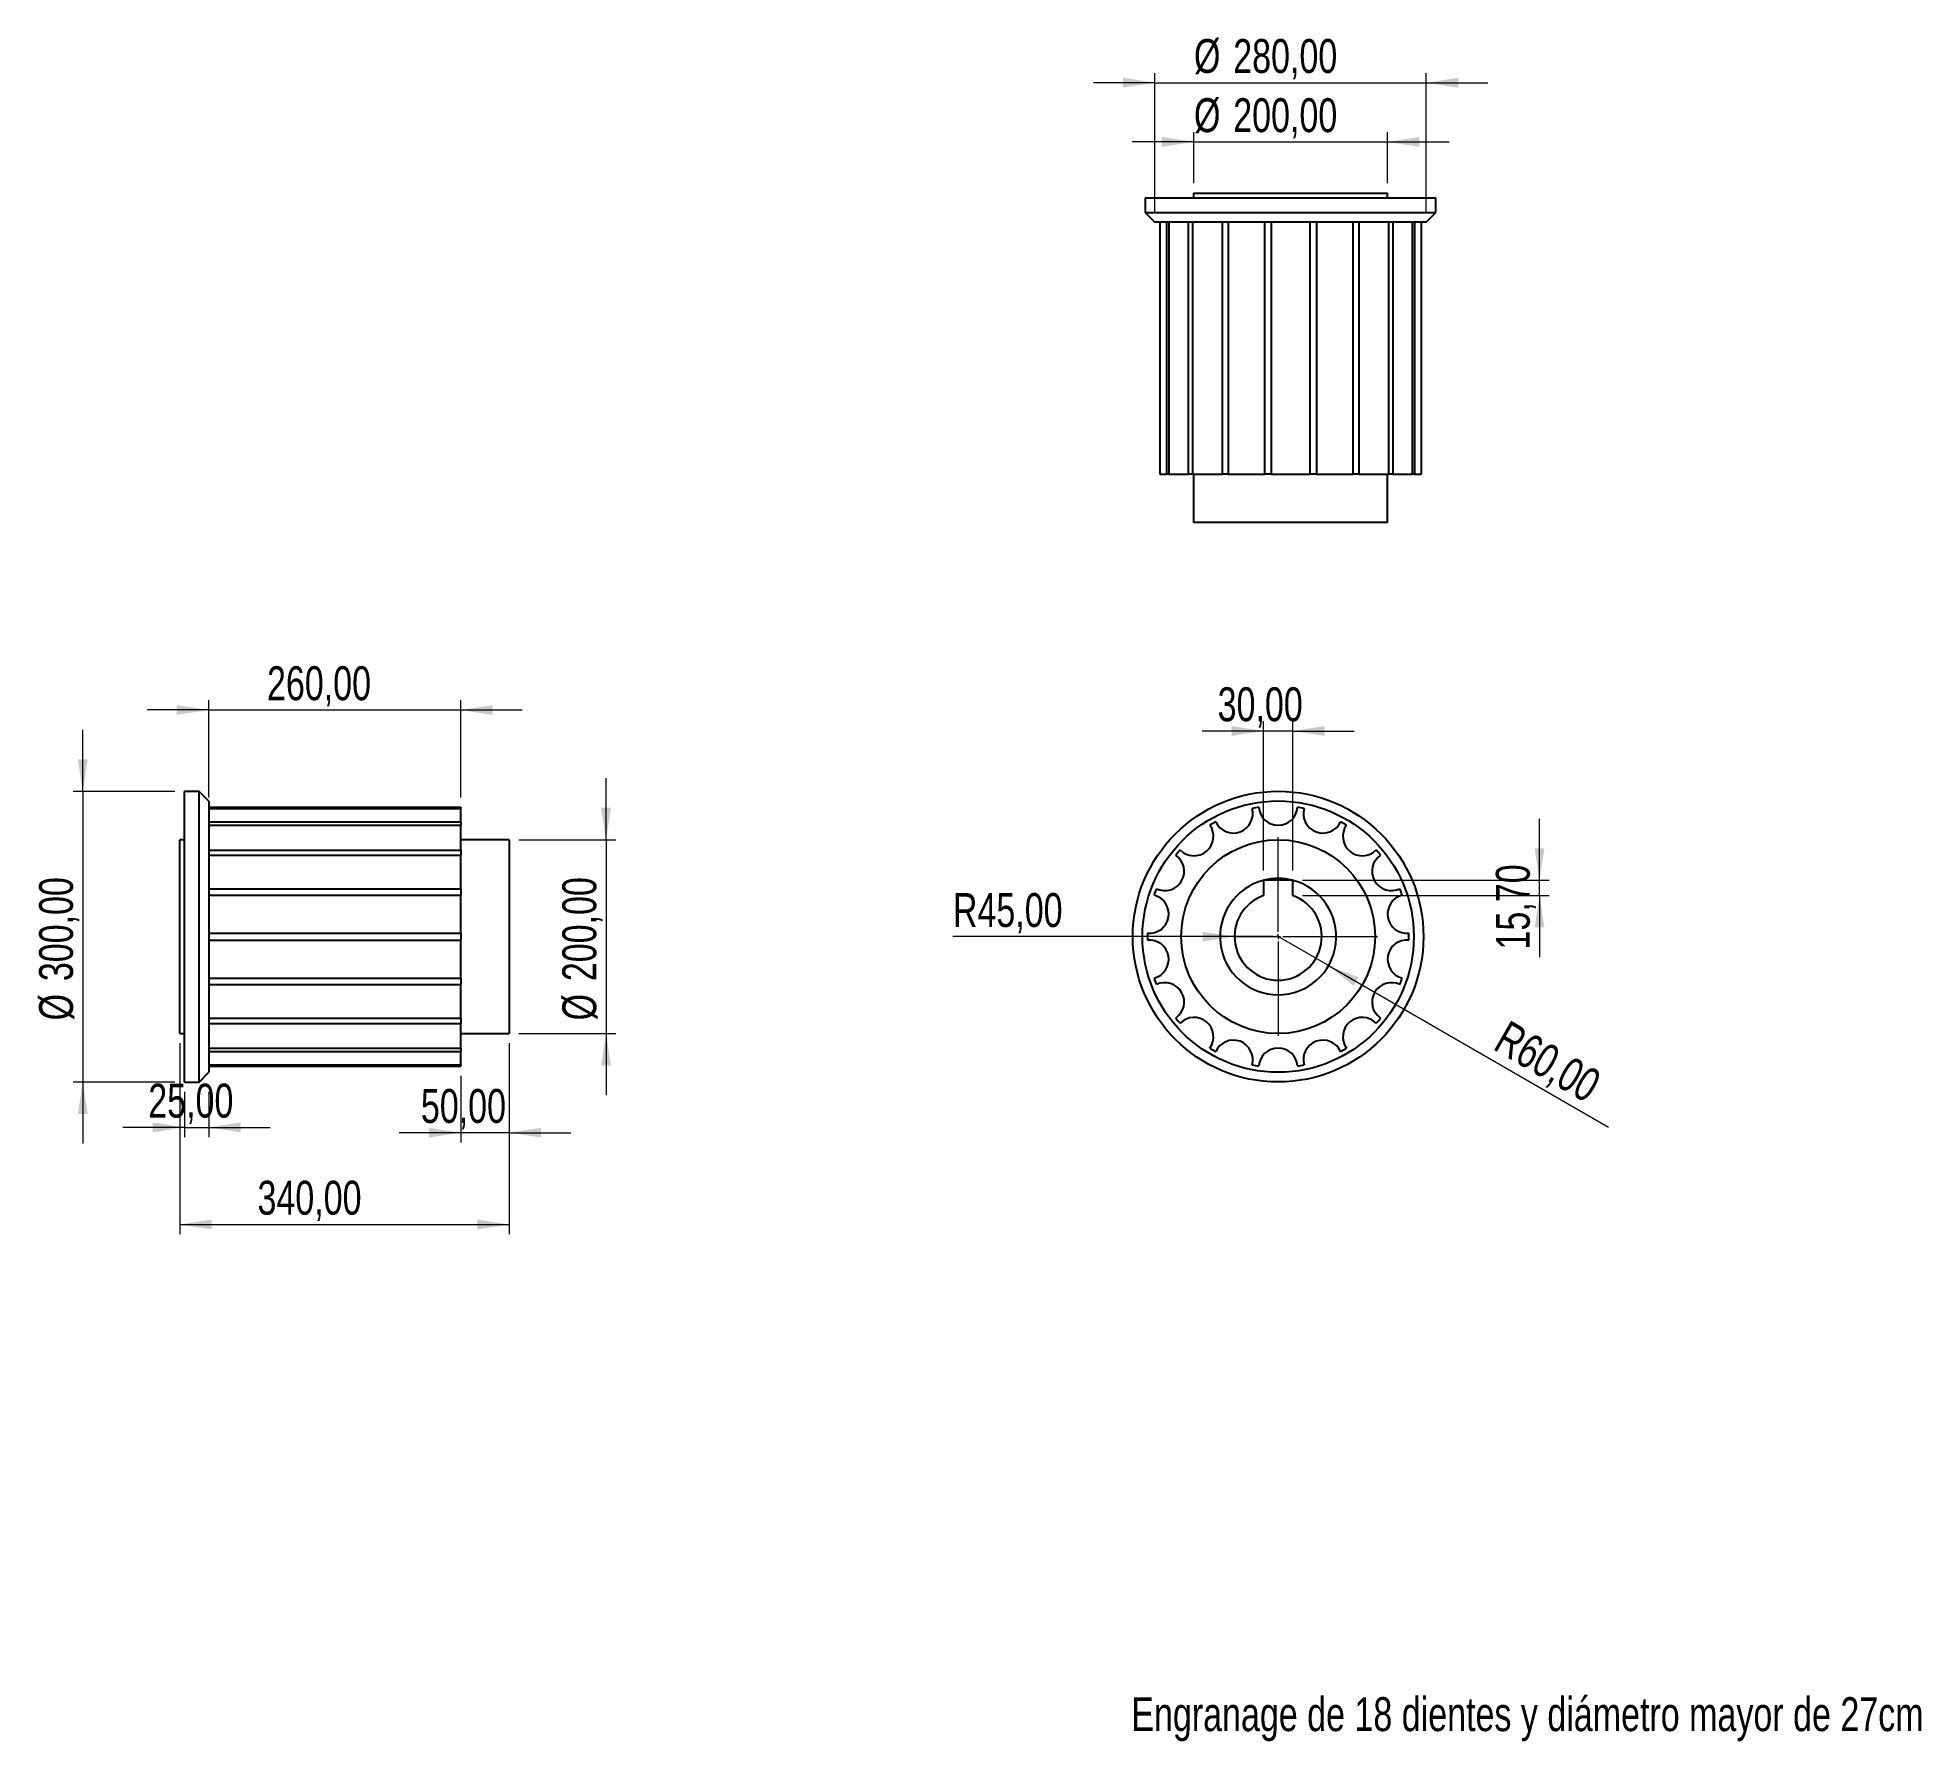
# Model space of a CAD drawing. Header units: millimetres. Extents: x 32 to 226, y 28 to 203.
import ezdxf

# ---------------------------------------------------------------- set-up
doc = ezdxf.new("R2010")
doc.units = ezdxf.units.MM
doc.styles.add('SLDTEXTSTYLE0', font='TXT', dxfattribs={"width": 0.75})
doc.dimstyles.new('SLDDIMSTYLE0', dxfattribs={"dimtxt": 3.5, "dimasz": 3.302, "dimexe": 0, "dimexo": 0.0625, "dimgap": 0.875, "dimtad": 1, "dimlfac": 10, "dimrnd": 1e-09, "dimzin": 12, "dimdsep": 46, "dimtxsty": 'SLDTEXTSTYLE0', "dimsah": 1, "dimcen": 0.09, "dimadec": 0, "dimazin": 3, "dimtfac": 1, "dimtofl": 0, "dimtmove": 0, "dimatfit": 3, "dimfxl": 0, "dimfrac": 2, "dimtolj": 1, "dimtzin": 12, "dimarcsym": 0})
doc.dimstyles.new('SLDDIMSTYLE1', dxfattribs={"dimtxt": 3.5, "dimasz": 3.302, "dimexe": 0, "dimexo": 0.0625, "dimgap": 0.875, "dimtad": 1, "dimlfac": 10, "dimrnd": 1e-09, "dimzin": 12, "dimdsep": 46, "dimtxsty": 'SLDTEXTSTYLE0', "dimsah": 1, "dimcen": 0.09, "dimadec": 0, "dimazin": 3, "dimtfac": 1, "dimtmove": 0, "dimatfit": 0, "dimfxl": 0, "dimfrac": 2, "dimtolj": 1, "dimtzin": 12, "dimarcsym": 0})
doc.dimstyles.new('SLDDIMSTYLE2', dxfattribs={"dimtxt": 3.5, "dimasz": 3.302, "dimexe": 0, "dimexo": 0.0625, "dimgap": 0.875, "dimtad": 1, "dimlfac": 10, "dimrnd": 1e-09, "dimzin": 12, "dimdsep": 46, "dimtxsty": 'SLDTEXTSTYLE0', "dimsah": 1, "dimcen": 0, "dimadec": 0, "dimazin": 3, "dimtfac": 1, "dimtofl": 0, "dimtmove": 0, "dimatfit": 3, "dimfxl": 0, "dimfrac": 2, "dimtolj": 1, "dimtzin": 12, "dimarcsym": 0})

# ---------------------------------------------------------------- blocks, each defined once
blk = doc.blocks.new('_D')
at = {"color": 7, "linetype": 'Continuous', "lineweight": 0}
for p, q in [((46.45, 99.68), (46.45, 79.98)), ((80.45, 99.68), (80.45, 79.98)), ((46.45, 80.98), (80.45, 80.98))]:
    blk.add_line(p, q, dxfattribs=at)
at = {"color": 7, "linetype": 'Continuous', "lineweight": 18}
for points in [[(46.45, 80.98), (49.75, 80.47), (49.75, 81.49)], [(80.45, 80.98), (77.15, 81.49), (77.15, 80.47)]]:
    blk.add_solid(points, dxfattribs=at)
at = {"color": 7, "linetype": 'Continuous', "lineweight": 18, "insert": (54.48, 85.49), "char_height": 3.5, "attachment_point": 1, "style": 'SLDTEXTSTYLE0'}
blk.add_mtext('340,00', dxfattribs=at)
blk = doc.blocks.new('_D_1')
at = {"color": 7, "linetype": 'Continuous', "lineweight": 0}
for p, q in [((46.95, 94.68), (46.95, 90)), ((49.45, 94.68), (49.45, 90)), ((46.95, 91), (40.6, 91)), ((46.95, 91), (49.45, 91)), ((49.45, 91), (55.8, 91))]:
    blk.add_line(p, q, dxfattribs=at)
at = {"color": 7, "linetype": 'Continuous', "lineweight": 18}
for points in [[(46.95, 91), (43.65, 91.51), (43.65, 90.49)], [(49.45, 91), (52.75, 90.49), (52.75, 91.51)]]:
    blk.add_solid(points, dxfattribs=at)
at = {"color": 7, "linetype": 'Continuous', "lineweight": 18, "insert": (43.21, 95.51), "char_height": 3.5, "attachment_point": 1, "style": 'SLDTEXTSTYLE0'}
blk.add_mtext('25,00', dxfattribs=at)
blk = doc.blocks.new('_D_2')
at = {"color": 7, "linetype": 'Continuous', "lineweight": 0}
for p, q in [((80.45, 99.68), (80.45, 89.45)), ((75.45, 96.33), (75.45, 89.45)), ((75.45, 90.45), (69.1, 90.45)), ((80.45, 90.45), (75.45, 90.45)), ((80.45, 90.45), (86.8, 90.45))]:
    blk.add_line(p, q, dxfattribs=at)
at = {"color": 7, "linetype": 'Continuous', "lineweight": 18}
for points in [[(75.45, 90.45), (72.15, 90.96), (72.15, 89.95)], [(80.45, 90.45), (83.75, 89.95), (83.75, 90.96)]]:
    blk.add_solid(points, dxfattribs=at)
at = {"color": 7, "linetype": 'Continuous', "lineweight": 18, "insert": (71.34, 94.96), "char_height": 3.5, "attachment_point": 1, "style": 'SLDTEXTSTYLE0'}
blk.add_mtext('50,00', dxfattribs=at)
blk = doc.blocks.new('_D_3')
at = {"color": 7, "linetype": 'Continuous', "lineweight": 0}
for p, q in [((90.45, 120.68), (90.45, 127.03)), ((81.45, 120.68), (91.45, 120.68)), ((90.45, 120.68), (90.45, 100.68)), ((81.45, 100.68), (91.45, 100.68)), ((90.45, 100.68), (90.45, 94.33))]:
    blk.add_line(p, q, dxfattribs=at)
at = {"color": 7, "linetype": 'Continuous', "lineweight": 18}
for points in [[(90.45, 120.68), (90.96, 123.98), (89.94, 123.98)], [(90.45, 100.68), (89.94, 97.38), (90.96, 97.38)]]:
    blk.add_solid(points, dxfattribs=at)
at = {"color": 7, "linetype": 'Continuous', "lineweight": 18, "char_height": 3.5, "attachment_point": 1, "rotation": 90, "style": 'SLDTEXTSTYLE0'}
for s, insert in [('200,00', (85.94, 106.09)), ('Ø', (85.94, 102.04))]:
    blk.add_mtext(s, dxfattribs=dict(at, insert=insert))
blk = doc.blocks.new('_D_4')
at = {"color": 7, "linetype": 'Continuous', "lineweight": 0}
for p, q in [((36.45, 125.68), (36.45, 132.03)), ((45.95, 125.68), (35.45, 125.68)), ((36.45, 125.68), (36.45, 95.68)), ((45.95, 95.68), (35.45, 95.68)), ((36.45, 95.68), (36.45, 89.33))]:
    blk.add_line(p, q, dxfattribs=at)
at = {"color": 7, "linetype": 'Continuous', "lineweight": 18}
for points in [[(36.45, 125.68), (36.96, 128.98), (35.94, 128.98)], [(36.45, 95.68), (35.94, 92.38), (36.96, 92.38)]]:
    blk.add_solid(points, dxfattribs=at)
at = {"color": 7, "linetype": 'Continuous', "lineweight": 18, "char_height": 3.5, "attachment_point": 1, "rotation": 90, "style": 'SLDTEXTSTYLE0'}
for s, insert in [('300,00', (31.94, 106.09)), ('Ø', (31.94, 102.04))]:
    blk.add_mtext(s, dxfattribs=dict(at, insert=insert))
blk = doc.blocks.new('_D_5')
at = {"color": 7, "linetype": 'Continuous', "lineweight": 0}
for p, q in [((49.45, 125.03), (49.45, 135.08)), ((75.45, 125.03), (75.45, 135.08)), ((49.45, 134.08), (43.1, 134.08)), ((49.45, 134.08), (75.45, 134.08)), ((75.45, 134.08), (81.8, 134.08))]:
    blk.add_line(p, q, dxfattribs=at)
at = {"color": 7, "linetype": 'Continuous', "lineweight": 18}
for points in [[(49.45, 134.08), (46.15, 134.58), (46.15, 133.57)], [(75.45, 134.08), (78.75, 133.57), (78.75, 134.58)]]:
    blk.add_solid(points, dxfattribs=at)
at = {"color": 7, "linetype": 'Continuous', "lineweight": 18, "insert": (55.46, 138.59), "char_height": 3.5, "attachment_point": 1, "style": 'SLDTEXTSTYLE0'}
blk.add_mtext('260,00', dxfattribs=at)
blk = doc.blocks.new('_D_6')
at = {"color": 7, "linetype": 'Continuous', "lineweight": 0}
for p, q in [((151.09, 192.71), (144.74, 192.71)), ((151.09, 188.44), (151.09, 193.71)), ((151.09, 192.71), (171.09, 192.71)), ((171.09, 188.44), (171.09, 193.71)), ((171.09, 192.71), (177.44, 192.71))]:
    blk.add_line(p, q, dxfattribs=at)
at = {"color": 7, "linetype": 'Continuous', "lineweight": 18}
for points in [[(151.09, 192.71), (147.78, 193.22), (147.78, 192.2)], [(171.09, 192.71), (174.39, 192.2), (174.39, 193.22)]]:
    blk.add_solid(points, dxfattribs=at)
at = {"color": 7, "linetype": 'Continuous', "lineweight": 18, "char_height": 3.5, "attachment_point": 1, "style": 'SLDTEXTSTYLE0'}
for s, insert in [('Ø', (151.12, 197.22)), ('200,00', (155.17, 197.22))]:
    blk.add_mtext(s, dxfattribs=dict(at, insert=insert))
blk = doc.blocks.new('_D_7')
at = {"color": 7, "linetype": 'Continuous', "lineweight": 0}
for p, q in [((147.09, 198.82), (140.74, 198.82)), ((147.09, 185.44), (147.09, 199.82)), ((147.09, 198.82), (175.09, 198.82)), ((175.09, 185.44), (175.09, 199.82)), ((175.09, 198.82), (181.44, 198.82))]:
    blk.add_line(p, q, dxfattribs=at)
at = {"color": 7, "linetype": 'Continuous', "lineweight": 18}
for points in [[(147.09, 198.82), (143.78, 199.33), (143.78, 198.31)], [(175.09, 198.82), (178.39, 198.31), (178.39, 199.33)]]:
    blk.add_solid(points, dxfattribs=at)
at = {"color": 7, "linetype": 'Continuous', "lineweight": 18, "char_height": 3.5, "attachment_point": 1, "style": 'SLDTEXTSTYLE0'}
for s, insert in [('Ø', (151.12, 203.33)), ('280,00', (155.17, 203.33))]:
    blk.add_mtext(s, dxfattribs=dict(at, insert=insert))
blk = doc.blocks.new('_D_8')
at = {"color": 7, "linetype": 'Continuous', "lineweight": 0}
for p, q in [((186.78, 116.5), (186.78, 122.85)), ((162.31, 116.5), (187.78, 116.5)), ((162.31, 114.93), (187.78, 114.93)), ((186.78, 114.93), (186.78, 116.5)), ((186.78, 114.93), (186.78, 108.58))]:
    blk.add_line(p, q, dxfattribs=at)
at = {"color": 7, "linetype": 'Continuous', "lineweight": 18}
for points in [[(186.78, 116.5), (187.28, 119.8), (186.27, 119.8)], [(186.78, 114.93), (186.27, 111.63), (187.28, 111.63)]]:
    blk.add_solid(points, dxfattribs=at)
at = {"color": 7, "linetype": 'Continuous', "lineweight": 18, "insert": (182.27, 109.36), "char_height": 3.5, "attachment_point": 1, "rotation": 90, "style": 'SLDTEXTSTYLE0'}
blk.add_mtext('15,70', dxfattribs=at)
blk = doc.blocks.new('_D_9')
at = {"color": 7, "linetype": 'Continuous', "lineweight": 0}
for p, q in [((158.31, 117.5), (158.31, 132.91)), ((161.31, 117.5), (161.31, 132.91)), ((158.31, 131.91), (151.96, 131.91)), ((161.31, 131.91), (158.31, 131.91)), ((161.31, 131.91), (167.66, 131.91))]:
    blk.add_line(p, q, dxfattribs=at)
at = {"color": 7, "linetype": 'Continuous', "lineweight": 18}
for points in [[(158.31, 131.91), (155, 132.42), (155, 131.4)], [(161.31, 131.91), (164.61, 131.4), (164.61, 132.42)]]:
    blk.add_solid(points, dxfattribs=at)
at = {"color": 7, "linetype": 'Continuous', "lineweight": 18, "insert": (153.56, 136.42), "char_height": 3.5, "attachment_point": 1, "style": 'SLDTEXTSTYLE0'}
blk.add_mtext('30,00', dxfattribs=at)
blk = doc.blocks.new('_D_10')
at = {"color": 7, "linetype": 'Continuous', "lineweight": 0}
for q in [(126.24, 110.69), (159.81, 110.69)]:
    blk.add_line((155.31, 110.69), q, dxfattribs=at)
at = {"color": 7, "linetype": 'Continuous', "lineweight": 18}
blk.add_solid([(155.31, 110.69), (152, 111.19), (152, 110.18)], dxfattribs=at)
at = {"color": 7, "linetype": 'Continuous', "lineweight": 18, "insert": (126.24, 115.18), "char_height": 3.5, "attachment_point": 1, "style": 'SLDTEXTSTYLE0'}
blk.add_mtext('R45,00', dxfattribs=at)
blk = doc.blocks.new('_D_11')
at = {"color": 7, "linetype": 'Continuous', "lineweight": 0}
for q in [(159.81, 110.69), (193.88, 91.01)]:
    blk.add_line((165, 107.69), q, dxfattribs=at)
at = {"color": 7, "linetype": 'Continuous', "lineweight": 18}
blk.add_solid([(165, 107.69), (167.61, 105.6), (168.12, 106.48)], dxfattribs=at)
at = {"color": 7, "linetype": 'Continuous', "lineweight": 18, "insert": (183.6, 102.15), "char_height": 3.5, "attachment_point": 1, "rotation": 330, "style": 'SLDTEXTSTYLE0'}
blk.add_mtext('R60,00', dxfattribs=at)
blk = doc.blocks.new('SW_CENTERMARKSYMBOL_0')
at = {"color": 0, "linetype": 'Continuous', "lineweight": 18}
for p, q in [((0, 0.5), (0, 10.25)), ((-0.5, 0), (-10.25, 0)), ((0, 0), (-0.25, 0)), ((0, 0), (0, 0.25)), ((0, 0), (0, -0.25)), ((0, 0), (0.25, 0)), ((0.5, 0), (10.25, 0)), ((0, -0.5), (0, -10.25))]:
    blk.add_line(p, q, dxfattribs=at)

msp = doc.modelspace()

# ---------------------------------------------------------------- linework, layer by layer
at = {"color": 7, "linetype": 'Continuous', "lineweight": 25}
for p, q in [((146.0857, 186.9357), (146.0857, 185.4357)), ((146.0857, 186.9357), (176.0857, 186.9357)), ((151.0857, 187.4357), (151.0857, 186.9357)), ((151.0857, 187.4357), (171.0857, 187.4357)), ((171.0857, 186.9357), (171.0857, 187.4357)), ((176.0857, 185.4357), (176.0857, 186.9357)), ((146.0857, 185.4357), (147.0857, 184.4357)), ((146.0857, 185.4357), (176.0857, 185.4357)), ((175.0857, 184.4357), (176.0857, 185.4357)), ((175.0857, 184.4357), (147.0857, 184.4357)), ((147.5857, 184.4357), (147.5857, 158.4357)), ((147.5903, 184.4357), (147.5903, 158.4357)), ((148.283, 184.4357), (148.283, 158.4357)), ((148.5254, 184.4357), (148.5254, 158.4357)), ((150.5199, 184.4357), (150.5199, 158.4357)), ((150.9754, 184.4357), (150.9754, 158.4357)), ((154.0311, 184.4357), (154.0311, 158.4357)), ((154.6448, 184.4357), (154.6448, 158.4357)), ((158.3933, 184.4357), (158.3933, 158.4357)), ((159.0911, 184.4357), (159.0911, 158.4357)), ((163.0802, 184.4357), (163.0802, 158.4357)), ((163.778, 184.4357), (163.778, 158.4357)), ((167.5265, 184.4357), (167.5265, 158.4357)), ((168.1402, 184.4357), (168.1402, 158.4357)), ((171.1959, 184.4357), (171.1959, 158.4357)), ((171.6514, 184.4357), (171.6514, 158.4357)), ((173.6459, 184.4357), (173.6459, 158.4357)), ((173.8883, 184.4357), (173.8883, 158.4357)), ((174.581, 184.4357), (174.581, 158.4357)), ((174.5857, 158.4357), (174.5857, 184.4357)), ((147.5903, 158.4357), (147.5857, 158.4357)), ((147.5903, 158.4357), (148.283, 158.4357)), ((148.5254, 158.4357), (148.283, 158.4357)), ((148.5254, 158.4357), (150.5199, 158.4357)), ((150.9754, 158.4357), (150.5199, 158.4357)), ((150.9754, 158.4357), (154.0311, 158.4357)), ((151.0857, 158.4357), (151.0857, 153.4357)), ((154.6448, 158.4357), (154.0311, 158.4357)), ((154.6448, 158.4357), (158.3933, 158.4357)), ((159.0911, 158.4357), (158.3933, 158.4357)), ((159.0911, 158.4357), (163.0802, 158.4357)), ((163.778, 158.4357), (163.0802, 158.4357)), ((163.778, 158.4357), (167.5265, 158.4357)), ((168.1402, 158.4357), (167.5265, 158.4357)), ((168.1402, 158.4357), (171.1959, 158.4357)), ((171.0857, 153.4357), (171.0857, 158.4357)), ((171.6514, 158.4357), (171.1959, 158.4357)), ((171.6514, 158.4357), (173.6459, 158.4357)), ((173.8883, 158.4357), (173.6459, 158.4357)), ((173.8883, 158.4357), (174.581, 158.4357)), ((174.5857, 158.4357), (174.581, 158.4357)), ((171.0857, 153.4357), (151.0857, 153.4357)), ((48.4495, 125.6809), (46.9495, 125.6809)), ((46.9495, 110.6809), (46.9495, 125.6809)), ((49.4495, 124.6809), (48.4495, 125.6809)), ((48.4495, 110.6809), (48.4495, 125.6809)), ((49.4495, 124.6809), (49.4495, 110.6809)), ((49.4495, 124.0328), (75.4495, 124.0328)), ((49.4495, 123.9097), (75.4495, 123.9097)), ((49.4495, 122.5454), (75.4495, 122.5454)), ((75.4495, 124.0328), (75.4495, 123.9097)), ((75.4495, 122.5454), (75.4495, 123.9097)), ((75.4495, 122.5454), (75.4495, 122.1911)), ((46.9495, 120.6809), (46.4495, 120.6809)), ((46.4495, 110.6809), (46.4495, 120.6809)), ((49.4495, 122.1911), (75.4495, 122.1911)), ((75.4495, 119.627), (75.4495, 122.1911)), ((80.4495, 120.6809), (75.4495, 120.6809)), ((80.4495, 120.6809), (80.4495, 100.6809)), ((49.4495, 119.627), (75.4495, 119.627)), ((49.4495, 119.0842), (75.4495, 119.0842)), ((75.4495, 119.627), (75.4495, 119.0842)), ((75.4495, 115.6296), (75.4495, 119.0842)), ((49.4495, 115.6296), (75.4495, 115.6296)), ((49.4495, 114.9637), (75.4495, 114.9637)), ((75.4495, 115.6296), (75.4495, 114.9637)), ((75.4495, 111.0353), (75.4495, 114.9637)), ((158.3176, 116.4993), (158.3053, 116.4993)), ((158.3053, 116.4993), (158.3053, 116.4961)), ((158.3053, 116.4961), (158.3053, 114.9293)), ((161.293, 116.4993), (158.3176, 116.4993)), ((161.3053, 116.4993), (161.293, 116.4993)), ((161.3053, 116.4961), (161.3053, 116.4993)), ((161.3053, 114.9293), (161.3053, 116.4961)), ((49.4495, 111.0353), (75.4495, 111.0353)), ((75.4495, 111.0353), (75.4495, 110.3266)), ((46.4495, 100.6809), (46.4495, 110.6809)), ((46.9495, 95.6809), (46.9495, 110.6809)), ((48.4495, 95.6809), (48.4495, 110.6809)), ((49.4495, 110.6809), (49.4495, 96.6809)), ((49.4495, 110.3266), (75.4495, 110.3266)), ((75.4495, 106.3982), (75.4495, 110.3266)), ((49.4495, 106.3982), (75.4495, 106.3982)), ((49.4495, 105.7323), (75.4495, 105.7323)), ((75.4495, 106.3982), (75.4495, 105.7323)), ((75.4495, 102.2777), (75.4495, 105.7323)), ((49.4495, 102.2777), (75.4495, 102.2777)), ((49.4495, 101.7349), (75.4495, 101.7349)), ((75.4495, 102.2777), (75.4495, 101.7349)), ((75.4495, 99.1708), (75.4495, 101.7349)), ((46.4495, 100.6809), (46.9495, 100.6809)), ((49.4495, 99.1708), (75.4495, 99.1708)), ((75.4495, 100.6809), (80.4495, 100.6809)), ((75.4495, 99.1708), (75.4495, 98.8165)), ((49.4495, 98.8165), (75.4495, 98.8165)), ((49.4495, 97.4521), (75.4495, 97.4521)), ((49.4495, 97.3291), (75.4495, 97.3291)), ((75.4495, 97.4521), (75.4495, 98.8165)), ((75.4495, 97.4521), (75.4495, 97.3291)), ((46.9495, 95.6809), (48.4495, 95.6809)), ((48.4495, 95.6809), (49.4495, 96.6809))]:
    msp.add_line(p, q, dxfattribs=at)
for radius in [15, 14, 10]:
    msp.add_circle((159.8053, 110.6866), radius, dxfattribs=at)
for centre, radius, start, end in [((159.8053, 110.6866), 13.5, 118.496045, 121.503955), ((155.188, 123.3725), 2, 204.248023, 15.751977), ((159.8053, 110.6866), 13.5, 98.496045, 101.503955), ((159.8053, 124.1866), 2, 184.248023, 355.751977), ((159.8053, 110.6866), 13.5, 78.496045, 81.503955), ((164.4226, 123.3725), 2, 164.248023, 335.751977), ((159.8053, 110.6866), 13.5, 58.496045, 61.503955), ((151.1277, 121.0282), 2, 224.248023, 35.751977), ((168.4829, 121.0282), 2, 144.248023, 315.751977), ((148.114, 117.4366), 2, 244.248023, 55.751977), ((159.8053, 110.6866), 13.5, 138.496045, 141.503955), ((171.4966, 117.4366), 2, 124.248023, 295.751977), ((159.8053, 110.6866), 13.5, 38.496045, 41.503955), ((159.8053, 110.6866), 6, 75.643906, 104.356094), ((146.5104, 113.0309), 2, 264.248023, 75.751977), ((159.8053, 110.6866), 13.5, 158.496045, 161.503955), ((159.8053, 110.6866), 6, 104.477512, 75.522488), ((159.8053, 110.6866), 4.5, 109.471221, 70.528779), ((173.1002, 113.0309), 2, 104.248023, 275.751977), ((159.8053, 110.6866), 13.5, 18.496045, 21.503955), ((159.8053, 110.6866), 13.5, 178.496045, 181.503955), ((159.8053, 110.6866), 13.5, 358.496045, 1.503955), ((146.5104, 108.3424), 2, 284.248023, 95.751977), ((173.1002, 108.3424), 2, 84.248023, 255.751977), ((159.8053, 110.6866), 13.5, 198.496045, 201.503955), ((148.114, 103.9366), 2, 304.248023, 115.751977), ((171.4966, 103.9366), 2, 64.248023, 235.751977), ((159.8053, 110.6866), 13.5, 338.496045, 341.503955), ((159.8053, 110.6866), 13.5, 218.496045, 221.503955), ((151.1277, 100.345), 2, 324.248023, 135.751977), ((168.4829, 100.345), 2, 44.248023, 215.751977), ((159.8053, 110.6866), 13.5, 318.496045, 321.503955), ((159.8053, 110.6866), 13.5, 238.496045, 241.503955), ((155.188, 98.0008), 2, 344.248023, 155.751977), ((159.8053, 97.1866), 2, 4.248023, 175.751977), ((164.4226, 98.0008), 2, 24.248023, 195.751977), ((159.8053, 110.6866), 13.5, 298.496045, 301.503955), ((159.8053, 110.6866), 13.5, 258.496045, 261.503955), ((159.8053, 110.6866), 13.5, 278.496045, 281.503955)]:
    msp.add_arc(centre, radius, start, end, dxfattribs=at)

# ---------------------------------------------------------------- block references
at = {"color": 7, "linetype": 'Continuous', "lineweight": 18}
msp.add_blockref('SW_CENTERMARKSYMBOL_0', (159.8053, 110.6866), dxfattribs=at)

# ---------------------------------------------------------------- texts
at = {"color": 7, "linetype": 'Continuous', "lineweight": 0, "insert": (144.6499, 32.1864), "char_height": 3.5, "attachment_point": 1, "style": 'SLDTEXTSTYLE0'}
msp.add_mtext('Engranage de 18 dientes y diámetro mayor de 27cm', dxfattribs=at)

# ---------------------------------------------------------------- dimensions: what is measured, and where the dimension line sits
at = {"color": 7, "linetype": 'Continuous', "lineweight": 18}
for base, p1, p2, picture, middle in [((175.0857, 198.8177), (147.0857, 184.4357), (175.0857, 184.4357), '_D_7', (160.2574, 198.8177)), ((171.0857, 192.7102), (151.0857, 187.4357), (171.0857, 187.4357), '_D_6', (160.2574, 192.7102))]:
    dim = msp.add_linear_dim(base=base, p1=p1, p2=p2, text='Ø<>', dimstyle='SLDDIMSTYLE1', dxfattribs=at)
    dim.commit()
    dim.dimension.update_dxf_attribs({"geometry": picture, "text_midpoint": middle, "dimtype": 160})
for base, p1, p2, dimstyle, picture, middle in [((75.4495, 134.0756), (49.4495, 124.0328), (75.4495, 124.0328), 'SLDDIMSTYLE1', '_D_5', (62.5725, 134.0756)), ((158.3053, 131.9073), (161.3053, 116.4993), (158.3053, 116.4993), 'SLDDIMSTYLE1', '_D_9', (159.3774, 131.9073)), ((80.4495, 80.9809), (46.4495, 100.6809), (80.4495, 100.6809), 'SLDDIMSTYLE0', '_D', (61.592, 80.9809)), ((75.4495, 90.4531), (80.4495, 100.6809), (75.4495, 97.3291), 'SLDDIMSTYLE1', '_D_2', (77.1625, 90.4531)), ((49.4495, 90.9996), (46.9495, 95.6809), (49.4495, 95.6809), 'SLDDIMSTYLE1', '_D_1', (49.0261, 90.9996))]:
    dim = msp.add_linear_dim(base=base, p1=p1, p2=p2, dimstyle=dimstyle, dxfattribs=at)
    dim.commit()
    dim.dimension.update_dxf_attribs({"geometry": picture, "text_midpoint": middle, "dimtype": 160})
for base, p1, p2, picture, middle in [((36.4495, 95.6809), (46.9495, 125.6809), (46.9495, 95.6809), '_D_4', (36.4495, 111.1728)), ((90.4495, 100.6809), (80.4495, 120.6809), (80.4495, 100.6809), '_D_3', (90.4495, 111.1728))]:
    dim = msp.add_linear_dim(base=base, p1=p1, p2=p2, angle=90, text='Ø<>', dimstyle='SLDDIMSTYLE1', dxfattribs=at)
    dim.commit()
    dim.dimension.update_dxf_attribs({"geometry": picture, "text_midpoint": middle, "dimtype": 160})
dim = msp.add_linear_dim(base=(186.7768, 116.4993), p1=(161.3053, 114.9293), p2=(161.3053, 116.4993), angle=90, dimstyle='SLDDIMSTYLE1', dxfattribs=at)
dim.commit()
dim.dimension.update_dxf_attribs({"geometry": '_D_8', "text_midpoint": (186.7768, 115.1827), "dimtype": 160})
for mpoint, picture, middle in [((155.3053, 110.6866), '_D_10', (133.3272, 110.6866)), ((165.0015, 107.6866), '_D_11', (187.7191, 94.5706))]:
    dim = msp.add_radius_dim(center=(159.8053, 110.6866), mpoint=mpoint, dimstyle='SLDDIMSTYLE2', dxfattribs=at)
    dim.commit()
    dim.dimension.update_dxf_attribs({"geometry": picture, "text_midpoint": middle, "dimtype": 164})

doc.saveas('drawing.dxf')
